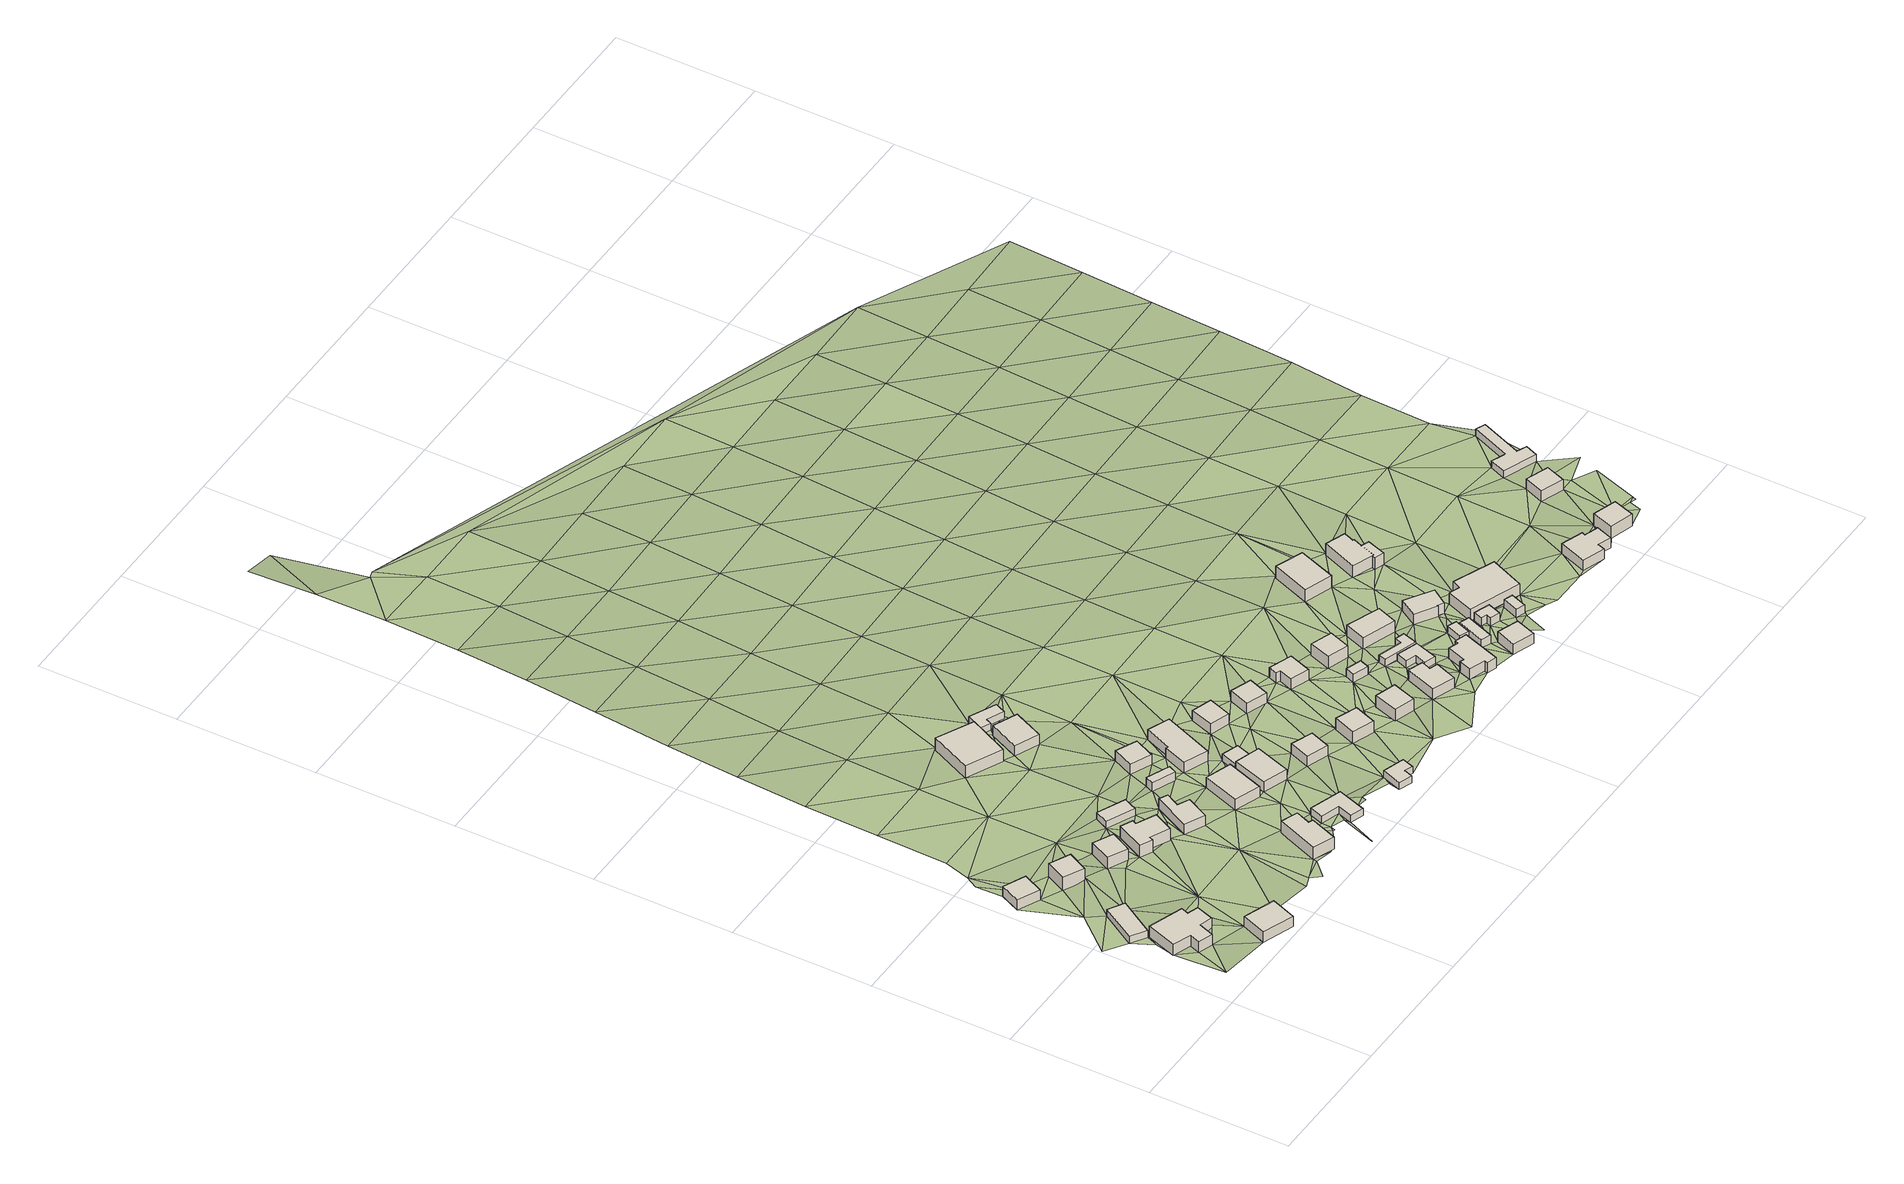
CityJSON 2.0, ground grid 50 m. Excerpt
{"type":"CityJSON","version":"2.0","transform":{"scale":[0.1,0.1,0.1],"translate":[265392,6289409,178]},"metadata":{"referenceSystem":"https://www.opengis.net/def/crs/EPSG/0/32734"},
"CityObjects":{
"building1":{"type":"Building","attributes":{"building":"cabin","building:levels":"1","building_height":2.8,"roof_height":181.47,"ground_height":178.67,"plus_code":"4FRWFFRF+GQ4"},"geometry":[{"type":"Solid","lod":"1","boundaries":[[[[0,1,2,3]],[[1,4,5,2]],[[4,6,7,5]],[[6,0,3,7]],[[3,2,5,7]],[[6,4,1,0]]]]}]},
"building2":{"type":"Building","attributes":{"address":"3 Louwskloof Road Mamre 7347 Cape Town","building":"house","building:levels":"1","building_height":4.1,"roof_height":182.77,"ground_height":178.67,"plus_code":"4FRWFFRF+CQQ"},"geometry":[{"type":"Solid","lod":"1","boundaries":[[[[8,9,10,11]],[[9,12,13,10]],[[12,14,15,13]],[[14,16,17,15]],[[16,18,19,17]],[[18,20,21,19]],[[20,22,23,21]],[[22,24,25,23]],[[24,26,27,25]],[[26,8,11,27]],[[11,10,13,15,17,19,21,23,25,27]],[[26,24,22,20,18,16,14,12,9,8]]]]}]},
"building3":{"type":"Building","attributes":{"address":"72 Frans Street Mamre 7347 Cape Town","building":"house","building:levels":"1","building_height":4.1,"roof_height":182.74,"ground_height":178.64,"plus_code":"4FRWFFRF+JQC"},"geometry":[{"type":"Solid","lod":"1","boundaries":[[[[28,29,30,31]],[[29,32,33,30]],[[32,34,35,33]],[[34,28,31,35]],[[31,30,33,35]],[[34,32,29,28]]]]}]},
"building4":{"type":"Building","attributes":{"address":"4 Louwskloof Road Mamre 7347 Cape Town","building":"house","building:levels":"1","building_height":4.1,"roof_height":183.6,"ground_height":179.5,"plus_code":"4FRWFFRF+9V7"},"geometry":[{"type":"Solid","lod":"1","boundaries":[[[[36,37,38,39]],[[37,40,41,38]],[[40,42,43,41]],[[42,36,39,43]],[[39,38,41,43]],[[42,40,37,36]]]]}]},
"building5":{"type":"Building","attributes":{"address":"70 Frans Street Mamre 7347 Cape Town","building":"house","building:levels":"1","building_height":4.1,"roof_height":183.93,"ground_height":179.83,"plus_code":"4FRWFFRF+JR4"},"geometry":[{"type":"Solid","lod":"1","boundaries":[[[[44,45,46,47]],[[45,48,49,46]],[[48,50,51,49]],[[50,44,47,51]],[[47,46,49,51]],[[50,48,45,44]]]]}]},
"building6":{"type":"Building","attributes":{"address":"68 Frans Street Mamre 7347 Cape Town","building":"house","building:levels":"1","building_height":4.1,"roof_height":184.26,"ground_height":180.16,"plus_code":"4FRWFFRF+HVH"},"geometry":[{"type":"Solid","lod":"1","boundaries":[[[[52,53,54,55]],[[53,56,57,54]],[[56,58,59,57]],[[58,52,55,59]],[[55,54,57,59]],[[58,56,53,52]]]]}]},
"building7":{"type":"Building","attributes":{"address":"66 Frans Street Mamre 7347 Cape Town","building":"house","building:levels":"1","building_height":4.1,"roof_height":185.04,"ground_height":180.94,"plus_code":"4FRWFFRF+GWX"},"geometry":[{"type":"Solid","lod":"1","boundaries":[[[[60,61,62,63]],[[61,64,65,62]],[[64,66,67,65]],[[66,68,69,67]],[[68,70,71,69]],[[70,72,73,71]],[[72,74,75,73]],[[74,60,63,75]],[[63,62,65,67,69,71,73,75]],[[74,72,70,68,66,64,61,60]]]]}]},
"building8":{"type":"Building","attributes":{"building":"cabin","building:levels":"1","building_height":2.8,"roof_height":183.44,"ground_height":180.64,"plus_code":"4FRWFFRF+JX2"},"geometry":[{"type":"Solid","lod":"1","boundaries":[[[[76,77,78,79]],[[77,80,81,78]],[[80,82,83,81]],[[82,76,79,83]],[[79,78,81,83]],[[82,80,77,76]]]]}]},
"building9":{"type":"Building","attributes":{"address":"Louwskloof Road Mamre 7347 Cape Town","building":"yes","building:levels":"1","building_height":4.1,"roof_height":185.07,"ground_height":180.97,"plus_code":"4FRWFFRG+92Q"},"geometry":[{"type":"Solid","lod":"1","boundaries":[[[[84,85,86,87]],[[85,88,89,86]],[[88,90,91,89]],[[90,92,93,91]],[[92,94,95,93]],[[94,84,87,95]],[[87,86,89,91,93,95]],[[94,92,90,88,85,84]]]]}]},
"building10":{"type":"Building","attributes":{"address":"64 Frans Street Mamre 7347 Cape Town","building":"house","building:levels":"1","building_height":4.1,"roof_height":185.04,"ground_height":180.94,"plus_code":"4FRWFFRF+GXQ"},"geometry":[{"type":"Solid","lod":"1","boundaries":[[[[96,97,98,99]],[[97,100,101,98]],[[100,102,103,101]],[[102,104,105,103]],[[104,106,107,105]],[[106,96,99,107]],[[99,98,101,103,105,107]],[[106,104,102,100,97,96]]]]}]},
"building11":{"type":"Building","attributes":{"address":"Louwskloof Road Mamre 7347 Cape Town","building":"cabin","building:levels":"1","building_height":2.8,"roof_height":183.77,"ground_height":180.97,"plus_code":"4FRWFFRG+94M"},"geometry":[{"type":"Solid","lod":"1","boundaries":[[[[108,109,110,111]],[[109,112,113,110]],[[112,114,115,113]],[[114,116,117,115]],[[116,118,119,117]],[[118,108,111,119]],[[111,110,113,115,117,119]],[[118,116,114,112,109,108]]]]}]},
"building12":{"type":"Building","attributes":{"address":"Denne Crescent Mamre 7347 Cape Town","building":"house","building:levels":"1","building_height":4.1,"roof_height":185.1,"ground_height":181,"plus_code":"4FRWFFRF+QXW"},"geometry":[{"type":"Solid","lod":"1","boundaries":[[[[120,121,122,123]],[[121,124,125,122]],[[124,126,127,125]],[[126,120,123,127]],[[123,122,125,127]],[[126,124,121,120]]]]}]},
"building13":{"type":"Building","attributes":{"building":"cabin","building:levels":"1","building_height":2.8,"roof_height":184.21,"ground_height":181.41,"plus_code":"4FRWFFRG+H2Q"},"geometry":[{"type":"Solid","lod":"1","boundaries":[[[[128,129,130,131]],[[129,132,133,130]],[[132,134,135,133]],[[134,128,131,135]],[[131,130,133,135]],[[134,132,129,128]]]]}]},
"building14":{"type":"Building","attributes":{"address":"62 Frans Street Mamre 7347 Cape Town","building":"house","building:levels":"1","building_height":4.1,"roof_height":185.51,"ground_height":181.41,"plus_code":"4FRWFFRG+G34"},"geometry":[{"type":"Solid","lod":"1","boundaries":[[[[136,137,138,139]],[[137,140,141,138]],[[140,142,143,141]],[[142,136,139,143]],[[139,138,141,143]],[[142,140,137,136]]]]}]},
"building15":{"type":"Building","attributes":{"address":"43 Denne Crescent Mamre 7347 Cape Town","building":"house","building:levels":"1","building_height":4.1,"roof_height":185.52,"ground_height":181.42,"plus_code":"4FRWFFRG+J3F"},"geometry":[{"type":"Solid","lod":"1","boundaries":[[[[144,145,146,147]],[[145,148,149,146]],[[148,150,151,149]],[[150,144,147,151]],[[147,146,149,151]],[[150,148,145,144]]]]}]},
"building16":{"type":"Building","attributes":{"address":"Denne Crescent Mamre 7347 Cape Town","building":"house","building:levels":"1","building_height":4.1,"roof_height":184.64,"ground_height":180.54,"plus_code":"4FRWFFRG+Q28"},"geometry":[{"type":"Solid","lod":"1","boundaries":[[[[152,153,154,155]],[[153,156,157,154]],[[156,158,159,157]],[[158,152,155,159]],[[155,154,157,159]],[[158,156,153,152]]]]}]},
"building17":{"type":"Building","attributes":{"address":"60 Frans Street Mamre 7347 Cape Town","building":"house","building:levels":"1","building_height":4.1,"roof_height":185.39,"ground_height":181.29,"plus_code":"4FRWFFRG+F4W"},"geometry":[{"type":"Solid","lod":"1","boundaries":[[[[160,161,162,163]],[[161,164,165,162]],[[164,166,167,165]],[[166,160,163,167]],[[163,162,165,167]],[[166,164,161,160]]]]}]},
"building18":{"type":"Building","attributes":{"building":"cabin","building:levels":"1","building_height":2.8,"roof_height":184.21,"ground_height":181.41,"plus_code":"4FRWFFRG+G4G"},"geometry":[{"type":"Solid","lod":"1","boundaries":[[[[168,169,170,171]],[[169,172,173,170]],[[172,174,175,173]],[[174,168,171,175]],[[171,170,173,175]],[[174,172,169,168]]]]}]},
"building19":{"type":"Building","attributes":{"building":"cabin","building:levels":"1","building_height":2.8,"roof_height":183.8,"ground_height":181,"plus_code":"4FRWFFRG+R29"},"geometry":[{"type":"Solid","lod":"1","boundaries":[[[[176,177,178,179]],[[177,180,181,178]],[[180,182,183,181]],[[182,184,185,183]],[[184,186,187,185]],[[186,176,179,187]],[[179,178,181,183,185,187]],[[186,184,182,180,177,176]]]]}]},
"building20":{"type":"Building","attributes":{"address":"41 Denne Crescent Mamre 7347 Cape Town","building":"house","building:levels":"1","building_height":4.1,"roof_height":185.51,"ground_height":181.41,"plus_code":"4FRWFFRG+H4J"},"geometry":[{"type":"Solid","lod":"1","boundaries":[[[[188,189,190,191]],[[189,192,193,190]],[[192,194,195,193]],[[194,196,197,195]],[[196,198,199,197]],[[198,188,191,199]],[[191,190,193,195,197,199]],[[198,196,194,192,189,188]]]]}]},
"building21":{"type":"Building","attributes":{"address":"Louwskloof Road Mamre 7347 Cape Town","building":"cabin","building:levels":"1","building_height":2.8,"roof_height":184.57,"ground_height":181.77,"plus_code":"4FRWFFRG+962"},"geometry":[{"type":"Solid","lod":"1","boundaries":[[[[200,201,202,203]],[[201,204,205,202]],[[204,206,207,205]],[[206,208,209,207]],[[208,210,211,209]],[[210,200,203,211]],[[203,202,205,207,209,211]],[[210,208,206,204,201,200]]]]}]},
"building22":{"type":"Building","attributes":{"address":"58 Frans Street Mamre 7347 Cape Town","building":"house","building:levels":"1","building_height":4.1,"roof_height":186.02,"ground_height":181.92,"plus_code":"4FRWFFRG+F59"},"geometry":[{"type":"Solid","lod":"1","boundaries":[[[[212,213,214,215]],[[213,216,217,214]],[[216,218,219,217]],[[218,212,215,219]],[[215,214,217,219]],[[218,216,213,212]]]]}]},
"building23":{"type":"Building","attributes":{"address":"39 Denne Crescent Mamre 7347 Cape Town","building":"house","building:levels":"1","building_height":4.1,"roof_height":186.09,"ground_height":181.99,"plus_code":"4FRWFFRG+H5P"},"geometry":[{"type":"Solid","lod":"1","boundaries":[[[[220,221,222,223]],[[221,224,225,222]],[[224,226,227,225]],[[226,220,223,227]],[[223,222,225,227]],[[226,224,221,220]]]]}]},
"building24":{"type":"Building","attributes":{"address":"56 Frans Street Mamre 7347 Cape Town","building":"house","building:levels":"1","building_height":4.1,"roof_height":186.46,"ground_height":182.36,"plus_code":"4FRWFFRG+C7M"},"geometry":[{"type":"Solid","lod":"1","boundaries":[[[[228,229,230,231]],[[229,232,233,230]],[[232,234,235,233]],[[234,228,231,235]],[[231,230,233,235]],[[234,232,229,228]]]]}]},
"building25":{"type":"Building","attributes":{"address":"37 Denne Crescent Mamre 7347 Cape Town","building":"house","building:levels":"1","building_height":4.1,"roof_height":186.09,"ground_height":181.99,"plus_code":"4FRWFFRG+H69"},"geometry":[{"type":"Solid","lod":"1","boundaries":[[[[236,237,238,239]],[[237,240,241,238]],[[240,242,243,241]],[[242,236,239,243]],[[239,238,241,243]],[[242,240,237,236]]]]}]},
"building26":{"type":"Building","attributes":{"address":"54 Frans Street Mamre 7347 Cape Town","building":"house","building:levels":"1","building_height":4.1,"roof_height":186.46,"ground_height":182.36,"plus_code":"4FRWFFRG+C88"},"geometry":[{"type":"Solid","lod":"1","boundaries":[[[[244,245,246,247]],[[245,248,249,246]],[[248,250,251,249]],[[250,244,247,251]],[[247,246,249,251]],[[250,248,245,244]]]]}]},
"building27":{"type":"Building","attributes":{"address":"35 Denne Crescent Mamre 7347 Cape Town","building":"house","building:levels":"1","building_height":4.1,"roof_height":186.6,"ground_height":182.5,"plus_code":"4FRWFFRG+G8V"},"geometry":[{"type":"Solid","lod":"1","boundaries":[[[[252,253,254,255]],[[253,256,257,254]],[[256,258,259,257]],[[258,260,261,259]],[[260,262,263,261]],[[262,252,255,263]],[[255,254,257,259,261,263]],[[262,260,258,256,253,252]]]]}]},
"building28":{"type":"Building","attributes":{"building":"cabin","building:levels":"1","building_height":2.8,"roof_height":185.64,"ground_height":182.84,"plus_code":"4FRWFFRG+F9M"},"geometry":[{"type":"Solid","lod":"1","boundaries":[[[[264,265,266,267]],[[265,268,269,266]],[[268,270,271,269]],[[270,264,267,271]],[[267,266,269,271]],[[270,268,265,264]]]]}]},
"building29":{"type":"Building","attributes":{"address":"52 Frans Street Mamre 7347 Cape Town","building":"house","building:levels":"1","building_height":4.1,"roof_height":186.51,"ground_height":182.41,"plus_code":"4FRWFFRG+99X"},"geometry":[{"type":"Solid","lod":"1","boundaries":[[[[272,273,274,275]],[[273,276,277,274]],[[276,278,279,277]],[[278,280,281,279]],[[280,282,283,281]],[[282,272,275,283]],[[275,274,277,279,281,283]],[[282,280,278,276,273,272]]]]}]},
"building30":{"type":"Building","attributes":{"address":"33 Denne Crescent Mamre 7347 Cape Town","building":"house","building:levels":"1","building_height":4.1,"roof_height":187.33,"ground_height":183.23,"plus_code":"4FRWFFRG+G9G"},"geometry":[{"type":"Solid","lod":"1","boundaries":[[[[284,285,286,287]],[[285,288,289,286]],[[288,290,291,289]],[[290,284,287,291]],[[287,286,289,291]],[[290,288,285,284]]]]}]},
"building31":{"type":"Building","attributes":{"building":"cabin","building:levels":"1","building_height":2.8,"roof_height":185.64,"ground_height":182.84,"plus_code":"4FRWFFRG+CCG"},"geometry":[{"type":"Solid","lod":"1","boundaries":[[[[292,293,294,295]],[[293,296,297,294]],[[296,298,299,297]],[[298,300,301,299]],[[300,302,303,301]],[[302,292,295,303]],[[295,294,297,299,301,303]],[[302,300,298,296,293,292]]]]}]},
"building32":{"type":"Building","attributes":{"building":"cabin","building:levels":"1","building_height":2.8,"roof_height":185.64,"ground_height":182.84,"plus_code":"4FRWFFRG+FC4"},"geometry":[{"type":"Solid","lod":"1","boundaries":[[[[304,305,306,307]],[[305,308,309,306]],[[308,310,311,309]],[[310,312,313,311]],[[312,314,315,313]],[[314,304,307,315]],[[307,306,309,311,313,315]],[[314,312,310,308,305,304]]]]}]},
"building33":{"type":"Building","attributes":{"address":"50 Frans Street Mamre 7347 Cape Town","building":"house","building:levels":"1","building_height":4.1,"roof_height":186.51,"ground_height":182.41,"plus_code":"4FRWFFRG+9FC"},"geometry":[{"type":"Solid","lod":"1","boundaries":[[[[316,317,318,319]],[[317,320,321,318]],[[320,322,323,321]],[[322,324,325,323]],[[324,326,327,325]],[[326,328,329,327]],[[328,330,331,329]],[[330,332,333,331]],[[332,334,335,333]],[[334,316,319,335]],[[319,318,321,323,325,327,329,331,333,335]],[[334,332,330,328,326,324,322,320,317,316]]]]}]},
"building34":{"type":"Building","attributes":{"address":"31 Denne Crescent Mamre 7347 Cape Town","building":"house","building:levels":"1","building_height":4.1,"roof_height":187.33,"ground_height":183.23,"plus_code":"4FRWFFRG+GC5"},"geometry":[{"type":"Solid","lod":"1","boundaries":[[[[336,337,338,339]],[[337,340,341,338]],[[340,342,343,341]],[[342,336,339,343]],[[339,338,341,343]],[[342,340,337,336]]]]}]},
"building35":{"type":"Building","attributes":{"building":"cabin","building:levels":"1","building_height":2.8,"roof_height":186.15,"ground_height":183.35,"plus_code":"4FRWFFRG+CF9"},"geometry":[{"type":"Solid","lod":"1","boundaries":[[[[344,345,346,347]],[[345,348,349,346]],[[348,350,351,349]],[[350,344,347,351]],[[347,346,349,351]],[[350,348,345,344]]]]}]},
"building36":{"type":"Building","attributes":{"building":"cabin","building:levels":"1","building_height":2.8,"roof_height":186.15,"ground_height":183.35,"plus_code":"4FRWFFRG+9GR"},"geometry":[{"type":"Solid","lod":"1","boundaries":[[[[352,353,354,355]],[[353,356,357,354]],[[356,358,359,357]],[[358,352,355,359]],[[355,354,357,359]],[[358,356,353,352]]]]}]},
"building37":{"type":"Building","attributes":{"address":"48 Frans Street Mamre 7347 Cape Town","building":"house","building:levels":"1","building_height":4.1,"roof_height":187.02,"ground_height":182.92,"plus_code":"4FRWFFRG+9G3"},"geometry":[{"type":"Solid","lod":"1","boundaries":[[[[360,361,362,363]],[[361,364,365,362]],[[364,366,367,365]],[[366,360,363,367]],[[363,362,365,367]],[[366,364,361,360]]]]}]},
"building38":{"type":"Building","attributes":{"address":"29 Denne Crescent Mamre 7347 Cape Town","building":"house","building:levels":"1","building_height":4.1,"roof_height":187.45,"ground_height":183.35,"plus_code":"4FRWFFRG+FGJ"},"geometry":[{"type":"Solid","lod":"1","boundaries":[[[[368,369,370,371]],[[369,372,373,370]],[[372,374,375,373]],[[374,376,377,375]],[[376,378,379,377]],[[378,368,371,379]],[[371,370,373,375,377,379]],[[378,376,374,372,369,368]]]]}]},
"building39":{"type":"Building","attributes":{"building":"cabin","building:levels":"1","building_height":2.8,"roof_height":186.15,"ground_height":183.35,"plus_code":"4FRWFFRG+CG5"},"geometry":[{"type":"Solid","lod":"1","boundaries":[[[[380,381,382,383]],[[381,384,385,382]],[[384,386,387,385]],[[386,388,389,387]],[[388,390,391,389]],[[390,380,383,391]],[[383,382,385,387,389,391]],[[390,388,386,384,381,380]]]]}]},
"building40":{"type":"Building","attributes":{"address":"44 Denne Crescent Mamre 7347 Cape Town","building":"house","building:levels":"1","building_height":4.1,"roof_height":188.53,"ground_height":184.43,"plus_code":"4FRWFFRG+JF5"},"geometry":[{"type":"Solid","lod":"1","boundaries":[[[[392,393,394,395]],[[393,396,397,394]],[[396,398,399,397]],[[398,392,395,399]],[[395,394,397,399]],[[398,396,393,392]]]]}]},
"building41":{"type":"Building","attributes":{"building":"cabin","building:levels":"1","building_height":2.8,"roof_height":186.19,"ground_height":183.39,"plus_code":"4FRWFFRG+9HP"},"geometry":[{"type":"Solid","lod":"1","boundaries":[[[[400,401,402,403]],[[401,404,405,402]],[[404,406,407,405]],[[406,400,403,407]],[[403,402,405,407]],[[406,404,401,400]]]]}]},
"building42":{"type":"Building","attributes":{"address":"27 Denne Crescent Mamre 7347 Cape Town","building":"house","building:levels":"1","building_height":4.1,"roof_height":187.94,"ground_height":183.84,"plus_code":"4FRWFFRG+CHG"},"geometry":[{"type":"Solid","lod":"1","boundaries":[[[[408,409,410,411]],[[409,412,413,410]],[[412,414,415,413]],[[414,416,417,415]],[[416,418,419,417]],[[418,408,411,419]],[[411,410,413,415,417,419]],[[418,416,414,412,409,408]]]]}]},
"building43":{"type":"Building","attributes":{"building":"house","building:levels":"1","building_height":4.1,"roof_height":188.53,"ground_height":184.43,"plus_code":"4FRWFFRG+HHJ"},"geometry":[{"type":"Solid","lod":"1","boundaries":[[[[420,421,422,423]],[[421,424,425,422]],[[424,426,427,425]],[[426,428,429,427]],[[428,430,431,429]],[[430,432,433,431]],[[432,434,435,433]],[[434,436,437,435]],[[436,438,439,437]],[[438,420,423,439]],[[423,422,425,427,429,431,433,435,437,439]],[[438,436,434,432,430,428,426,424,421,420]]]]}]},
"building44":{"type":"Building","attributes":{"address":"42 Denne Crescent Mamre 7347 Cape Town","building":"house","building:levels":"1","building_height":4.1,"roof_height":188.53,"ground_height":184.43,"plus_code":"4FRWFFRG+HHJ"},"geometry":[{"type":"Solid","lod":"1","boundaries":[[[[428,430,431,429]],[[430,432,433,431]],[[432,434,435,433]],[[434,436,437,435]],[[436,438,439,437]],[[438,420,423,439]],[[420,440,441,423]],[[440,428,429,441]],[[429,431,433,435,437,439,423,441]],[[440,420,438,436,434,432,430,428]]]]}]},
"building45":{"type":"Building","attributes":{"building":"garage","building:levels":"1","building_height":4.1,"roof_height":187.88,"ground_height":183.78,"plus_code":"4FRWFFRG+HH7"},"geometry":[{"type":"Solid","lod":"1","boundaries":[[[[420,421,442,443]],[[421,424,444,442]],[[424,426,445,444]],[[426,428,446,445]],[[428,440,447,446]],[[440,420,443,447]],[[443,442,444,445,446,447]],[[440,428,426,424,421,420]]]]}]},
"building46":{"type":"Building","attributes":{"address":"25 Denne Crescent Mamre 7347 Cape Town","building":"house","building:levels":"1","building_height":4.1,"roof_height":187.45,"ground_height":183.35,"plus_code":"4FRWFFRG+9P4"},"geometry":[{"type":"Solid","lod":"1","boundaries":[[[[448,449,450,451]],[[449,452,453,450]],[[452,454,455,453]],[[454,456,457,455]],[[456,458,459,457]],[[458,460,461,459]],[[460,462,463,461]],[[462,448,451,463]],[[451,450,453,455,457,459,461,463]],[[462,460,458,456,454,452,449,448]]]]}]},
"building47":{"type":"Building","attributes":{"address":"23 Denne Crescent Mamre 7347 Cape Town","building":"house","building:levels":"1","building_height":4.1,"roof_height":188.23,"ground_height":184.13,"plus_code":"4FRWFFRG+9Q5"},"geometry":[{"type":"Solid","lod":"1","boundaries":[[[[464,465,466,467]],[[465,468,469,466]],[[468,470,471,469]],[[470,464,467,471]],[[467,466,469,471]],[[470,468,465,464]]]]}]},
"building48":{"type":"Building","attributes":{"address":"34 Denne Crescent Mamre 7347 Cape Town","building":"house","building:levels":"1","building_height":4.1,"roof_height":188.61,"ground_height":184.51,"plus_code":"4FRWFFRG+FR2"},"geometry":[{"type":"Solid","lod":"1","boundaries":[[[[472,473,474,475]],[[473,476,477,474]],[[476,478,479,477]],[[478,472,475,479]],[[475,474,477,479]],[[478,476,473,472]]]]}]},
"building49":{"type":"Building","attributes":{"building":"cabin","building:levels":"1","building_height":2.8,"roof_height":187.82,"ground_height":185.02,"plus_code":"4FRWFFRG+GVJ"},"geometry":[{"type":"Solid","lod":"1","boundaries":[[[[480,481,482,483]],[[481,484,485,482]],[[484,486,487,485]],[[486,488,489,487]],[[488,490,491,489]],[[490,492,493,491]],[[492,494,495,493]],[[494,480,483,495]],[[483,482,485,487,489,491,493,495]],[[494,492,490,488,486,484,481,480]]]]}]},
"terrain1":{"type":"TINRelief","geometry":[{"type":"CompositeSurface","lod":"1","boundaries":[[[496,497,14]],[[14,497,16]],[[14,498,496]],[[496,499,500]],[[501,1,0]],[[1,500,4]],[[497,37,16]],[[500,499,4]],[[0,502,501]],[[499,6,4]],[[503,16,504]],[[34,32,502]],[[36,16,37]],[[16,36,504]],[[6,499,505]],[[502,506,34]],[[507,29,508]],[[502,0,509]],[[510,504,36]],[[511,510,505]],[[29,28,508]],[[507,508,512]],[[509,0,6]],[[512,508,28]],[[502,509,506]],[[513,6,505]],[[34,44,28]],[[510,513,505]],[[510,36,513]],[[34,506,44]],[[513,36,42]],[[509,6,514]],[[515,6,513]],[[516,512,28]],[[514,6,515]],[[28,44,516]],[[517,518,512]],[[509,514,519]],[[44,519,516]],[[515,513,61]],[[520,513,42]],[[518,517,521]],[[519,514,53]],[[514,515,522]],[[517,512,516]],[[513,64,61]],[[519,53,516]],[[61,522,515]],[[520,42,523]],[[524,64,513]],[[522,61,525]],[[526,521,527]],[[524,513,520]],[[53,76,516]],[[60,525,61]],[[528,520,523]],[[76,53,525]],[[517,527,521]],[[64,524,66]],[[529,530,528]],[[60,76,525]],[[85,520,528]],[[76,82,516]],[[528,530,85]],[[531,526,532]],[[60,533,76]],[[534,517,516]],[[524,520,106]],[[532,526,527]],[[535,536,533]],[[85,530,537]],[[82,534,516]],[[538,76,533]],[[539,524,106]],[[106,520,96]],[[539,536,524]],[[540,520,85]],[[538,533,536]],[[537,541,85]],[[517,126,527]],[[542,531,543]],[[539,106,104]],[[104,536,539]],[[137,96,520]],[[538,536,104]],[[543,531,532]],[[520,540,137]],[[82,80,534]],[[517,544,126]],[[104,80,538]],[[517,534,544]],[[545,541,546]],[[547,542,548]],[[97,96,137]],[[549,532,527]],[[97,102,100]],[[527,126,549]],[[550,545,551]],[[552,80,104]],[[546,553,545]],[[548,542,543]],[[104,102,552]],[[546,554,553]],[[545,553,109]],[[540,551,555]],[[556,551,545]],[[80,148,534]],[[555,137,540]],[[109,556,545]],[[80,552,129]],[[97,557,102]],[[114,558,559]],[[97,137,557]],[[126,544,560]],[[112,109,553]],[[129,148,80]],[[561,562,547]],[[551,556,555]],[[553,558,112]],[[552,102,563]],[[558,114,112]],[[555,140,137]],[[534,145,544]],[[532,564,543]],[[557,563,102]],[[561,547,548]],[[145,534,148]],[[532,549,564]],[[158,560,544]],[[140,555,164]],[[555,556,166]],[[129,150,148]],[[565,562,566]],[[544,152,158]],[[563,557,194]],[[150,129,567]],[[568,118,116]],[[569,560,158]],[[145,152,544]],[[140,164,570]],[[166,164,555]],[[563,194,567]],[[571,194,557]],[[166,556,118]],[[548,543,572]],[[571,557,570]],[[562,561,566]],[[560,176,573]],[[574,118,568]],[[569,176,560]],[[568,575,574]],[[194,192,567]],[[164,576,570]],[[573,186,549]],[[150,567,192]],[[564,572,543]],[[564,549,186]],[[194,571,196]],[[577,578,565]],[[571,570,172]],[[570,576,174]],[[569,177,176]],[[176,186,573]],[[118,574,200]],[[150,192,579]],[[579,144,150]],[[174,172,570]],[[571,172,196]],[[166,118,212]],[[580,561,548]],[[152,145,581]],[[576,168,174]],[[565,566,577]],[[569,582,177]],[[581,145,144]],[[583,200,574]],[[188,192,189]],[[180,177,584]],[[579,192,188]],[[576,585,168]],[[580,548,572]],[[201,586,583]],[[587,578,588]],[[144,579,581]],[[582,584,177]],[[152,581,582]],[[201,200,586]],[[213,212,118]],[[213,118,200]],[[583,586,200]],[[218,166,212]],[[585,166,218]],[[196,172,221]],[[581,579,188]],[[589,168,585]],[[566,561,590]],[[589,221,172]],[[186,591,564]],[[578,577,592]],[[186,593,594]],[[584,582,594]],[[592,588,578]],[[221,595,196]],[[596,587,597]],[[564,591,572]],[[581,594,582]],[[594,593,584]],[[590,561,580]],[[585,598,589]],[[588,597,587]],[[585,218,598]],[[213,200,232]],[[210,232,200]],[[224,221,589]],[[594,591,186]],[[599,577,566]],[[221,600,595]],[[224,589,598]],[[598,218,216]],[[188,601,581]],[[232,216,213]],[[592,602,588]],[[580,572,603]],[[210,208,604]],[[188,595,601]],[[599,566,590]],[[605,595,600]],[[581,601,594]],[[210,606,232]],[[603,572,591]],[[216,232,607]],[[224,598,240]],[[608,592,577]],[[604,606,210]],[[216,609,598]],[[610,605,600]],[[605,601,595]],[[580,611,590]],[[609,216,607]],[[237,610,224]],[[608,577,599]],[[224,240,237]],[[598,609,240]],[[592,612,602]],[[591,594,613]],[[605,610,237]],[[580,603,611]],[[606,604,614]],[[601,613,594]],[[606,615,616]],[[599,590,617]],[[606,614,615]],[[260,607,616]],[[609,607,260]],[[592,608,612]],[[604,248,614]],[[591,618,603]],[[611,617,590]],[[605,237,619]],[[615,614,620]],[[619,601,605]],[[621,272,604]],[[256,622,609]],[[618,591,613]],[[609,260,256]],[[272,248,604]],[[270,616,615]],[[608,599,623]],[[260,616,262]],[[622,619,237]],[[615,620,270]],[[256,253,622]],[[611,603,624]],[[256,260,258]],[[262,616,270]],[[599,617,623]],[[613,601,625]],[[619,622,253]],[[248,272,626]],[[270,620,626]],[[624,603,618]],[[621,627,272]],[[612,608,628]],[[619,625,601]],[[268,262,270]],[[629,626,272]],[[619,253,252]],[[611,630,617]],[[626,631,270]],[[608,623,628]],[[262,268,285]],[[252,262,285]],[[273,272,627]],[[613,632,618]],[[630,611,624]],[[626,310,631]],[[310,626,629]],[[285,633,252]],[[285,268,634]],[[632,613,625]],[[330,273,627]],[[635,634,268]],[[308,635,631]],[[623,617,636]],[[602,612,637]],[[629,293,310]],[[310,308,631]],[[638,293,629]],[[273,328,639]],[[330,328,273]],[[638,640,298]],[[298,640,639]],[[330,627,334]],[[624,618,641]],[[252,642,619]],[[293,292,310]],[[636,617,630]],[[308,643,635]],[[293,638,296]],[[634,635,643]],[[296,638,298]],[[298,639,300]],[[328,300,639]],[[625,619,642]],[[252,633,642]],[[332,330,334]],[[641,618,632]],[[312,310,292]],[[612,628,644]],[[633,645,646]],[[628,623,647]],[[648,328,326]],[[300,328,648]],[[643,308,304]],[[645,634,649]],[[649,634,643]],[[308,305,304]],[[312,292,302]],[[624,650,630]],[[302,300,648]],[[646,642,633]],[[647,623,636]],[[649,646,645]],[[651,632,625]],[[302,648,652]],[[340,643,304]],[[641,650,624]],[[653,652,648]],[[353,654,366]],[[312,302,345]],[[655,654,353]],[[642,651,625]],[[304,314,340]],[[652,345,302]],[[646,649,398]],[[369,314,312]],[[348,652,655]],[[636,630,656]],[[644,628,647]],[[652,348,345]],[[366,356,353]],[[642,646,398]],[[369,312,345]],[[350,655,353]],[[369,340,314]],[[348,655,350]],[[657,641,632]],[[356,366,364]],[[656,630,650]],[[658,350,353]],[[651,657,632]],[[644,637,612]],[[350,658,344]],[[649,659,660]],[[340,369,661]],[[356,364,388]],[[340,661,659]],[[660,398,649]],[[369,345,372]],[[647,636,662]],[[345,344,663]],[[664,356,665]],[[664,344,658]],[[388,665,356]],[[666,642,398]],[[345,663,372]],[[388,364,361]],[[642,666,651]],[[414,344,664]],[[650,641,667]],[[414,663,344]],[[662,636,656]],[[665,668,664]],[[414,664,668]],[[669,665,388]],[[376,372,663]],[[376,663,414]],[[659,661,670]],[[376,374,372]],[[361,390,388]],[[657,667,641]],[[659,670,660]],[[668,671,414]],[[390,361,401]],[[376,414,412]],[[361,672,673]],[[647,674,644]],[[673,401,361]],[[670,661,378]],[[378,376,412]],[[675,656,650]],[[676,390,401]],[[671,390,676]],[[674,647,662]],[[401,673,677]],[[678,414,671]],[[657,651,679]],[[438,660,670]],[[666,679,651]],[[667,675,650]],[[378,412,408]],[[409,408,412]],[[680,677,673]],[[676,678,671]],[[681,660,682]],[[670,378,424]],[[438,670,421]],[[683,660,438]],[[678,684,677]],[[684,678,676]],[[677,680,678]],[[662,656,685]],[[660,683,682]],[[408,424,378]],[[666,681,679]],[[637,644,674]],[[421,670,424]],[[438,421,420]],[[657,686,667]],[[678,680,687]],[[688,602,637]],[[675,685,656]],[[681,682,679]],[[686,657,679]],[[682,683,679]],[[674,662,689]],[[690,691,408]],[[687,692,678]],[[424,408,693]],[[675,667,694]],[[693,408,691]],[[428,695,696]],[[685,689,662]],[[697,698,696]],[[695,697,696]],[[693,695,424]],[[694,667,686]],[[462,690,678]],[[674,699,637]],[[697,700,683]],[[692,462,678]],[[683,701,679]],[[700,697,695]],[[685,675,702]],[[689,699,674]],[[700,695,693]],[[686,679,701]],[[690,703,691]],[[675,694,702]],[[462,692,448]],[[692,449,448]],[[683,700,701]],[[704,689,685]],[[705,693,691]],[[462,703,690]],[[694,686,706]],[[702,704,685]],[[686,701,706]],[[705,691,703]],[[699,707,637]],[[462,460,703]],[[693,708,700]],[[709,699,689]],[[458,456,460]],[[710,702,694]],[[704,709,689]],[[465,456,454]],[[700,708,701]],[[460,464,703]],[[456,464,460]],[[694,706,710]],[[708,693,705]],[[456,465,464]],[[711,704,702]],[[472,703,464]],[[709,707,699]],[[712,706,701]],[[703,713,705]],[[710,711,702]],[[713,703,472]],[[701,708,712]],[[707,688,637]],[[714,472,464]],[[715,716,717]],[[716,714,464]],[[704,718,709]],[[705,713,480]],[[705,494,708]],[[710,706,719]],[[715,720,716]],[[711,718,704]],[[480,494,705]],[[716,720,721]],[[712,719,706]],[[714,716,722]],[[720,723,721]],[[707,709,724]],[[721,725,716]],[[480,713,481]],[[714,722,726]],[[725,722,716]],[[711,710,727]],[[713,726,481]],[[718,724,709]],[[712,708,728]],[[490,708,494]],[[710,719,727]],[[722,729,726]],[[490,494,492]],[[481,726,729]],[[730,718,711]],[[490,728,708]],[[724,688,707]],[[719,712,731]],[[711,727,730]],[[484,488,486]],[[712,728,731]],[[718,732,724]],[[490,488,728]],[[719,733,727]],[[730,732,718]],[[731,733,719]],[[688,724,734]],[[735,730,727]],[[732,734,724]],[[727,733,735]],[[736,732,730]],[[735,736,730]],[[734,737,688]],[[734,732,738]],[[736,738,732]],[[738,737,734]]]}]}
},
"vertices":[
[158,543,7],[80,417,7],[80,417,35],[158,543,35],[135,383,7],[135,383,35],[213,510,7],[213,510,35],
[142,381,4],[104,272,4],[104,272,48],[142,381,48],[170,249,4],[170,249,48],[156,211,4],[156,211,48],[208,194,4],[208,194,48],[228,249,4],[228,249,48],[274,234,4],[274,234,48],[296,298,4],[296,298,48],[257,311,4],[257,311,48],[267,338,4],[267,338,48],
[154,833,6],[76,869,6],[76,869,47],[154,833,47],[43,797,6],[43,797,47],[120,761,6],[120,761,47],
[324,148,15],[290,58,15],[290,58,56],[324,148,56],[402,17,15],[402,17,56],[436,107,15],[436,107,56],
[230,796,6],[195,724,6],[195,724,59],[230,796,59],[267,688,6],[267,688,59],[303,760,6],[303,760,59],
[450,693,18],[380,728,18],[380,728,63],[450,693,63],[342,652,18],[342,652,63],[412,617,18],[412,617,63],
[487,690,22],[437,590,22],[437,590,70],[487,690,70],[480,569,22],[480,569,70],[487,584,22],[487,584,70],[555,551,22],[555,551,70],[590,622,22],[590,622,70],[521,656,22],[521,656,70],[528,670,22],[528,670,70],
[500,748,26],[598,703,26],[598,703,54],[500,748,54],[620,751,26],[620,751,54],[522,796,26],[522,796,54],
[760,274,22],[702,123,22],[702,123,71],[760,274,71],[778,94,22],[778,94,71],[815,192,22],[815,192,71],[799,198,22],[799,198,71],[820,251,22],[820,251,71],
[665,490,29],[706,571,29],[706,571,70],[665,490,70],[665,591,29],[665,591,70],[690,640,29],[690,640,70],[660,655,29],[660,655,70],[595,524,29],[595,524,70],
[874,235,30],[857,185,30],[857,185,58],[874,235,58],[924,163,30],[924,163,58],[906,110,30],[906,110,58],[954,94,30],[954,94,58],[989,197,30],[989,197,58],
[616,1189,21],[685,1334,21],[685,1334,71],[616,1189,71],[556,1398,21],[556,1398,71],[488,1250,21],[488,1250,71],
[818,710,26],[736,745,26],[736,745,62],[818,710,62],[723,716,26],[723,716,62],[805,681,26],[805,681,62],
[818,578,33],[772,446,33],[772,446,75],[818,578,75],[864,413,33],[864,413,75],[910,546,33],[910,546,75],
[858,851,34],[784,885,34],[784,885,75],[858,851,75],[751,812,34],[751,812,75],[825,779,34],[825,779,75],
[740,1132,25],[788,1241,25],[788,1241,66],[740,1132,66],[703,1278,25],[703,1278,66],[654,1169,25],[654,1169,66],
[1021,510,33],[930,539,33],[930,539,74],[1021,510,74],[891,415,33],[891,415,74],[979,384,33],[979,384,74],
[992,520,34],[1012,580,34],[1012,580,62],[992,520,62],[952,600,34],[952,600,62],[931,541,34],[931,541,62],
[682,1309,30],[717,1293,30],[717,1293,58],[682,1309,58],[726,1313,30],[726,1313,58],[786,1286,30],[786,1286,58],[804,1325,30],[804,1325,58],[710,1369,30],[710,1369,58],
[922,850,34],[884,753,34],[884,753,75],[922,850,75],[874,757,34],[874,757,75],[842,674,34],[842,674,75],[929,639,34],[929,639,75],[1000,820,34],[1000,820,75],
[1135,128,38],[1110,56,38],[1110,56,66],[1135,128,66],[1158,40,38],[1158,40,66],[1169,71,38],[1169,71,66],[1198,61,38],[1198,61,66],[1212,103,38],[1212,103,66],
[1059,358,39],[1136,330,39],[1136,330,80],[1059,358,80],[1163,402,39],[1163,402,80],[1086,431,39],[1086,431,80],
[1065,775,40],[1038,692,40],[1038,692,81],[1065,775,81],[1109,669,40],[1109,669,81],[1137,751,40],[1137,751,81],
[1333,343,39],[1256,372,39],[1256,372,85],[1333,343,85],[1226,293,39],[1226,293,85],[1304,264,39],[1304,264,85],
[1282,694,40],[1207,721,40],[1207,721,81],[1282,694,81],[1180,647,40],[1180,647,81],[1255,620,40],[1255,620,81],
[1413,321,39],[1385,235,39],[1385,235,85],[1413,321,85],[1459,211,39],[1459,211,85],[1487,297,39],[1487,297,85],
[1441,643,45],[1359,672,45],[1359,672,86],[1441,643,86],[1348,640,45],[1348,640,86],[1361,635,45],[1361,635,86],[1344,587,45],[1344,587,86],[1412,562,45],[1412,562,86],
[1529,418,44],[1541,452,44],[1541,452,76],[1529,418,76],[1485,471,44],[1485,471,76],[1473,438,44],[1473,438,76],
[1529,185,44],[1610,155,44],[1610,155,85],[1529,185,85],[1639,234,44],[1639,234,85],[1610,244,44],[1610,244,85],[1623,278,44],[1623,278,85],[1570,297,44],[1570,297,85],
[1515,615,45],[1489,538,45],[1489,538,93],[1515,615,93],[1565,512,45],[1565,512,93],[1592,588,45],[1592,588,93],
[1626,370,48],[1612,330,48],[1612,330,76],[1626,370,76],[1650,318,48],[1650,318,76],[1636,277,48],[1636,277,76],[1676,264,48],[1676,264,76],[1702,345,48],[1702,345,76],
[1687,414,48],[1679,389,48],[1679,389,76],[1687,414,76],[1593,417,48],[1593,417,76],[1584,389,48],[1584,389,76],[1705,350,48],[1705,350,76],[1721,403,48],[1721,403,76],
[1759,93,44],[1806,230,44],[1806,230,85],[1759,93,85],[1763,244,44],[1763,244,85],[1758,231,44],[1758,231,85],[1723,243,44],[1723,243,85],[1700,175,44],[1700,175,85],[1685,180,44],[1685,180,85],[1670,135,44],[1670,135,85],[1727,116,44],[1727,116,85],[1723,105,44],[1723,105,85],
[1649,566,48],[1621,490,48],[1621,490,93],[1649,566,93],[1742,448,48],[1742,448,93],[1769,521,48],[1769,521,93],
[1848,290,53],[1815,302,53],[1815,302,82],[1848,290,82],[1794,245,53],[1794,245,82],[1827,233,53],[1827,233,82],
[1850,278,49],[1812,178,49],[1812,178,82],[1850,278,82],[1846,165,49],[1846,165,82],[1884,266,49],[1884,266,82],
[1913,49,49],[1939,123,49],[1939,123,90],[1913,49,90],[1863,150,49],[1863,150,90],[1836,77,49],[1836,77,90],
[1837,478,53],[1797,413,53],[1797,413,94],[1837,478,94],[1870,368,53],[1870,368,94],[1871,373,53],[1871,373,94],[1892,359,53],[1892,359,94],[1932,418,53],[1932,418,94],
[1969,243,49],[1913,264,49],[1913,264,82],[1969,243,82],[1902,233,49],[1902,233,82],[1922,225,49],[1922,225,82],[1916,209,49],[1916,209,82],[1952,196,49],[1952,196,82],
[1816,720,57],[1865,854,57],[1865,854,105],[1816,720,105],[1767,892,57],[1767,892,105],[1715,754,57],[1715,754,105],
[2015,217,49],[1992,160,49],[1992,160,82],[2015,217,82],[2024,148,49],[2024,148,82],[2045,205,49],[2045,205,82],
[1990,386,53],[1975,355,53],[1975,355,99],[1990,386,99],[1937,369,53],[1937,369,99],[1901,272,53],[1901,272,99],[2086,203,53],[2086,203,99],[2137,325,53],[2137,325,99],
[1961,660,58],[1957,649,58],[1957,649,105],[1961,660,105],[1992,636,58],[1992,636,105],[2015,704,58],[2015,704,105],[1987,714,58],[1987,714,105],[2001,749,58],[2001,749,105],[1996,751,58],[1996,751,105],[2010,788,58],[2010,788,105],[1939,814,58],[1939,814,105],[1890,688,58],[1890,688,105],
[1967,658,58],[1967,658,105],
[1957,649,99],[1961,660,99],[1992,636,99],[2015,704,99],[1987,714,99],[1967,658,99],
[2288,94,53],[2368,66,53],[2368,66,94],[2288,94,94],[2377,93,53],[2377,93,94],[2425,76,53],[2425,76,94],[2446,136,53],[2446,136,94],[2396,153,53],[2396,153,94],[2401,165,53],[2401,165,94],[2323,193,53],[2323,193,94],
[2490,176,53],[2465,98,53],[2465,98,102],[2490,176,102],[2548,72,53],[2548,72,102],[2573,149,53],[2573,149,102],
[2495,369,64],[2577,339,64],[2577,339,106],[2495,369,106],[2603,409,64],[2603,409,106],[2521,439,64],[2521,439,106],
[2526,523,70],[2645,475,70],[2645,475,98],[2526,523,98],[2664,522,70],[2664,522,98],[2629,536,70],[2629,536,98],[2689,686,70],[2689,686,98],[2655,700,70],[2655,700,98],[2598,560,70],[2598,560,98],[2549,580,70],[2549,580,98],
[104,272,7],[117,90,4],[170,249,7],[142,381,7],[117,340,7],[6,469,7],[117,600,7],[228,249,7],[274,234,21],[267,338,21],[195,724,7],[73,964,6],[117,850,6],[267,688,22],[296,298,21],[257,311,21],[91,1005,11],[368,340,21],[342,652,22],[368,600,22],[368,850,18],[368,1095,18],[117,1095,11],[303,760,18],[619,340,28],[117,1345,17],[412,617,22],[581,77,22],[555,551,29],[450,693,22],[117,1605,23],[368,1345,21],[619,90,22],[647,57,22],[700,109,22],[117,1850,35],[368,1605,28],[528,670,29],[619,850,26],[521,656,29],[590,622,29],[754,91,30],[598,703,29],[619,600,29],[760,274,33],[778,94,30],[117,2100,54],[368,1850,39],[619,1095,25],[815,192,30],[842,137,30],[117,2360,79],[368,2100,61],[556,1398,30],[799,198,30],[820,251,33],[723,716,29],[857,152,30],[851,134,30],[870,340,33],[874,235,33],[818,578,34],[907,134,30],[862,6,30],[616,1189,25],[368,2360,79],[117,2610,101],[805,681,34],[619,1605,37],[117,2855,117],[368,2610,95],[818,710,34],[983,132,30],[703,1278,30],[910,546,34],[870,600,34],[619,1850,47],[685,1334,30],[1022,137,38],[1015,120,38],[930,539,34],[368,2855,109],[117,3115,123],[870,850,34],[619,2100,64],[870,1095,36],[788,1241,39],[1120,99,38],[786,1286,39],[1021,510,40],[1121,90,38],[117,3365,121],[276,3266,117],[1012,580,40],[619,2360,82],[870,1605,46],[368,3115,117],[804,1325,39],[870,1345,39],[1000,820,41],[117,3610,109],[216,3589,109],[1121,600,40],[619,2610,97],[1065,775,41],[1121,1095,44],[302,3274,117],[870,1850,58],[1372,90,39],[1121,850,41],[1304,264,44],[1256,372,44],[619,2855,112],[1255,620,45],[1137,751,41],[870,2100,75],[619,3115,120],[1121,1345,49],[1385,235,44],[1372,340,44],[1333,343,44],[870,2360,93],[1121,1605,58],[1372,850,49],[1413,321,44],[1481,17,39],[1282,694,45],[870,2610,111],[1121,1850,70],[1372,1095,51],[1487,297,44],[1623,90,44],[870,2855,122],[1570,297,48],[1121,2100,89],[1529,418,48],[1372,1345,59],[1515,615,52],[1565,512,52],[1541,452,48],[1121,2360,109],[1372,2855,139],[1623,278,48],[1639,234,48],[1610,244,48],[1372,1605,70],[1623,850,57],[1621,490,52],[1121,2855,131],[1592,588,52],[1623,600,52],[1121,2610,122],[1723,243,48],[1649,566,52],[1372,1850,86],[1623,1095,62],[1763,244,53],[1758,231,53],[1759,93,49],[1806,230,53],[1372,2100,104],[1623,1345,69],[1850,278,53],[1769,521,58],[1816,720,58],[1837,478,58],[1372,2360,121],[1874,340,54],[1884,266,53],[1902,233,53],[1767,892,64],[1623,1605,82],[1913,264,53],[1922,225,53],[1874,600,58],[1969,243,53],[1985,54,49],[2013,134,54],[1372,2610,132],[1623,1850,99],[2015,217,54],[2024,148,54],[2086,203,54],[1874,1095,71],[2086,109,54],[1865,854,64],[1874,850,64],[1939,814,64],[2045,205,54],[1623,2100,115],[1874,1345,79],[2125,90,54],[2125,2610,151],[1623,2360,129],[2137,325,58],[2125,340,58],[2257,89,53],[2125,600,64],[1874,1605,92],[2015,704,64],[2001,749,72],[2010,788,72],[1996,751,64],[1623,2610,140],[2125,850,72],[2125,1095,80],[1874,1850,107],[2376,340,64],[1874,2100,121],[2376,600,71],[2125,1345,87],[1874,2610,143],[2376,850,78],[1874,2360,132],[2125,1605,100],[2125,1850,114],[2376,1095,86],[2521,439,65],[2577,339,65],[2621,88,61],[2573,149,61],[2548,72,61],[2125,2100,128],[2376,1345,98],[2635,131,61],[2660,138,61],[2627,340,65],[2656,124,61],[2125,2360,139],[2709,296,65],[2603,409,65],[2376,1605,111],[2627,850,76],[2736,372,65],[2376,1850,124],[2627,1095,84],[2376,2100,137],[2627,1345,109],[2376,2360,149],[2627,1605,122],[2627,1850,134],[2627,2360,160],[2627,2100,147]
]}
